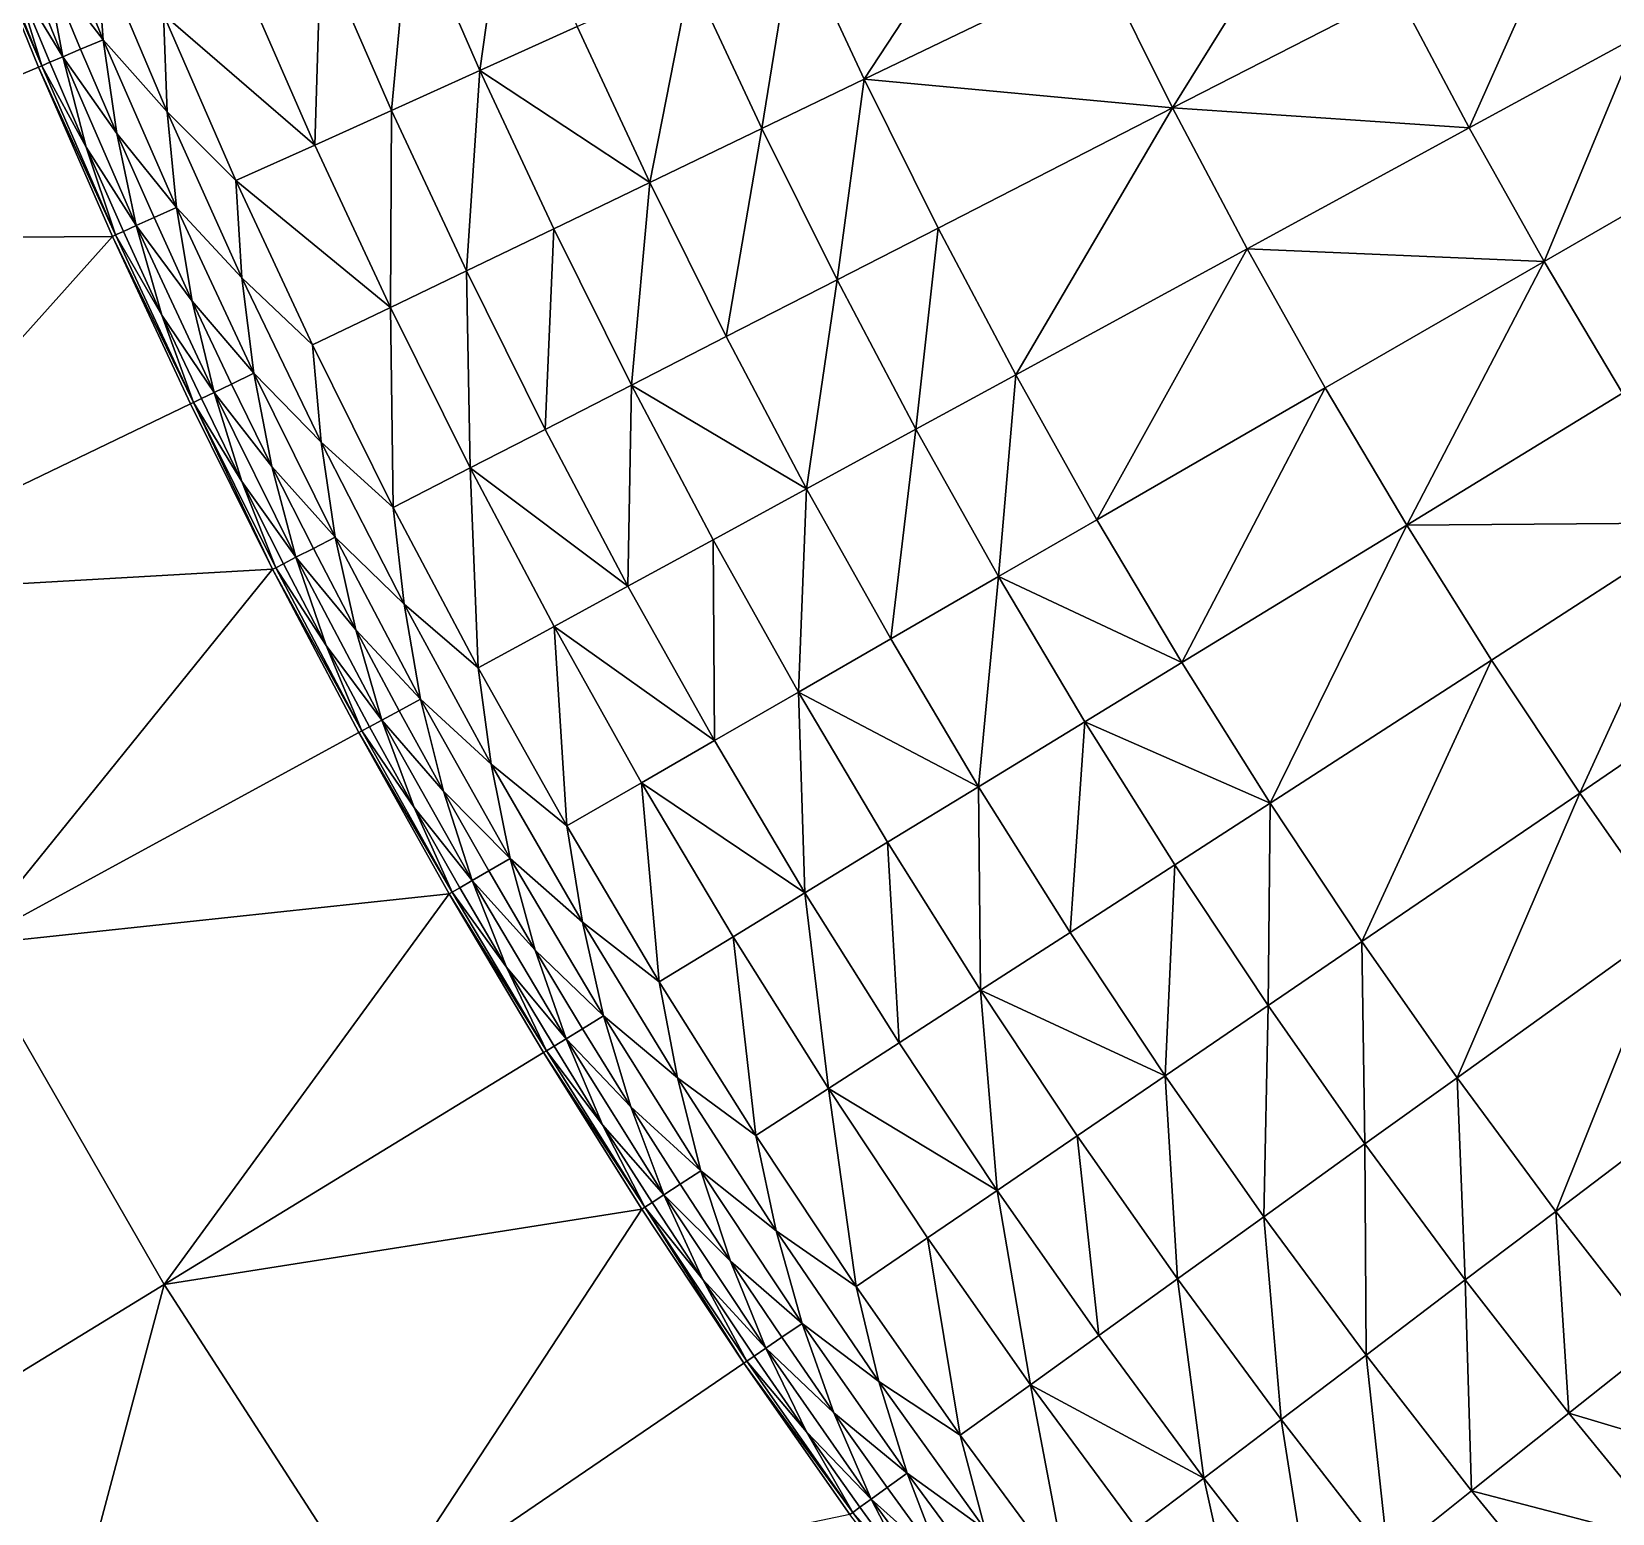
# Model space of a CAD drawing. Header units: millimetres. Extents: x -3250 to 8000, y -3250 to 3250.
# Drawn here: x -2306 to -1773, y -1459 to -959 of the extents above; entities that cross this region are included whole.
import ezdxf

# ---------------------------------------------------------------- set-up
doc = ezdxf.new("R2010")
doc.units = ezdxf.units.MM
doc.header["$MEASUREMENT"] = 0
doc.layers.add('MESH_3D', color=2, linetype='CONTINUOUS')

msp = doc.modelspace()

# ---------------------------------------------------------------- linework, layer by layer
at = {"layer": 'MESH_3D'}
for points in [[(2150.48, 2436.79, 32500), (-3128.53, 880.23, 32500), (-2326.57, -2269.27, 32500)], [(2150.48, 2436.79, 32500), (-2326.57, -2269.27, 32500), (3105.61, 957.95, 32500)], [(3105.61, 957.95, 32500), (-2326.57, -2269.27, 32500), (-1962.36, -2590.68, 32500)], [(3105.61, 957.95, 32500), (-1962.36, -2590.68, 32500), (-1625, -2814.58, 32500)], [(-1763.97, -960.61, -744.25), (-1787.37, -916.33, -744.25), (-1717.79, -880.66, -794.3)], [(-2025.04, -975.21, -547.31), (-2048.72, -924.42, -547.31), (-1967.64, -887.83, -630.5)], [(-2025.04, -975.21, -547.31), (-1967.64, -887.83, -630.5), (-1944.9, -936.61, -630.5)], [(-1920.94, -984.81, -630.5), (-1944.9, -936.61, -630.5), (-1868.05, -899.6, -698.41)], [(-1920.94, -984.81, -630.5), (-1868.05, -899.6, -698.41), (-1845.04, -945.9, -698.41)], [(-2284.19, -929.5, -205.25), (-2281.81, -961.87, -171.85), (-2305.09, -904.68, -171.85)], [(-2301.31, -936.47, -138.74), (-2305.09, -904.68, -171.85), (-2281.81, -961.87, -171.85)], [(-2154.73, -972.25, -406.77), (-2178.3, -918.23, -406.77), (-2145.14, -904.25, -455.71)], [(-2154.73, -972.25, -406.77), (-2145.14, -904.25, -455.71), (-2121.93, -957.45, -455.71)], [(-2301.31, -936.47, -138.74), (-2295.51, -967.64, -105.25), (-2318.92, -910.11, -105.25)], [(-2311.78, -940.73, -71.93), (-2318.92, -910.11, -105.25), (-2295.51, -967.64, -105.25)], [(-2441.91, -1029.35, 24200), (-2327.18, -913.35, 24000), (-2303.69, -971.09, 24000)], [(-2302.6, -970.63, -38.42), (-2327.18, -913.35), (-2326.09, -912.92, -38.42)], [(-2302.6, -970.63, -38.42), (-2303.69, -971.09), (-2327.18, -913.35)], [(-2303.69, -971.09, 24000), (-2327.18, -913.35), (-2303.69, -971.09)], [(-2303.69, -971.09, 24000), (-2327.18, -913.35, 24000), (-2327.18, -913.35)], [(-2311.78, -940.73, -71.93), (-2302.6, -970.63, -38.42), (-2326.09, -912.92, -38.42)], [(-1820.88, -991.6, -698.41), (-1845.04, -945.9, -698.41), (-1787.37, -916.33, -744.25)], [(-1820.88, -991.6, -698.41), (-1787.37, -916.33, -744.25), (-1763.97, -960.61, -744.25)], [(-2184.54, -985.7, -355.73), (-2208.44, -930.93, -355.73), (-2178.3, -918.23, -406.77)], [(-2184.54, -985.7, -355.73), (-2178.3, -918.23, -406.77), (-2154.73, -972.25, -406.77)], [(-2059.56, -991.83, -506.08), (-2083.65, -940.18, -506.08), (-2048.72, -924.42, -547.31)], [(-2059.56, -991.83, -506.08), (-2048.72, -924.42, -547.31), (-2025.04, -975.21, -547.31)], [(-2260.3, -986.16, -205.25), (-2284.19, -929.5, -205.25), (-2261.51, -953.31, -238.11)], [(-2260.3, -986.16, -205.25), (-2281.81, -961.87, -171.85), (-2284.19, -929.5, -205.25)], [(-2210.43, -997.38, -303.82), (-2234.61, -941.97, -303.82), (-2208.44, -930.93, -355.73)], [(-2210.43, -997.38, -303.82), (-2208.44, -930.93, -355.73), (-2184.54, -985.7, -355.73)], [(-2289.46, -965.09, -138.74), (-2301.31, -936.47, -138.74), (-2281.81, -961.87, -171.85)], [(-2289.46, -965.09, -138.74), (-2295.51, -967.64, -105.25), (-2301.31, -936.47, -138.74)], [(-2025.04, -975.21, -547.31), (-1944.9, -936.61, -630.5), (-1920.94, -984.81, -630.5)], [(-2299.87, -969.48, -71.93), (-2302.6, -970.63, -38.42), (-2311.78, -940.73, -71.93)], [(-2299.87, -969.48, -71.93), (-2311.78, -940.73, -71.93), (-2295.51, -967.64, -105.25)], [(-2261.51, -953.31, -238.11), (-2234.61, -941.97, -303.82), (-2210.43, -997.38, -303.82)], [(-2097.4, -1010.06, -455.71), (-2121.93, -957.45, -455.71), (-2083.65, -940.18, -506.08)], [(-2097.4, -1010.06, -455.71), (-2083.65, -940.18, -506.08), (-2059.56, -991.83, -506.08)], [(-1920.94, -984.81, -630.5), (-1845.04, -945.9, -698.41), (-1820.88, -991.6, -698.41)], [(-2237.04, -1009.39, -238.11), (-2261.51, -953.31, -238.11), (-2210.43, -997.38, -303.82)], [(-2260.3, -986.16, -205.25), (-2261.51, -953.31, -238.11), (-2237.04, -1009.39, -238.11)], [(-2154.73, -972.25, -406.77), (-2121.93, -957.45, -455.71), (-2097.4, -1010.06, -455.71)], [(-2277.25, -993.55, -138.74), (-2295.51, -967.64, -105.25), (-2289.46, -965.09, -138.74)], [(-2277.25, -993.55, -138.74), (-2289.46, -965.09, -138.74), (-2281.81, -961.87, -171.85)], [(-2260.3, -986.16, -205.25), (-2257.13, -1018.45, -171.85), (-2281.81, -961.87, -171.85)], [(-2277.25, -993.55, -138.74), (-2281.81, -961.87, -171.85), (-2257.13, -1018.45, -171.85)], [(-1795.6, -1036.69, -698.41), (-1820.88, -991.6, -698.41), (-1763.97, -960.61, -744.25)], [(-1795.6, -1036.69, -698.41), (-1763.97, -960.61, -744.25), (-1739.47, -1004.29, -744.25)], [(-2277.69, -1027.73, -38.42), (-2303.69, -971.09), (-2302.6, -970.63, -38.42)], [(-2287.61, -998.07, -71.93), (-2302.6, -970.63, -38.42), (-2299.87, -969.48, -71.93)], [(-2287.61, -998.07, -71.93), (-2277.69, -1027.73, -38.42), (-2302.6, -970.63, -38.42)], [(-2287.61, -998.07, -71.93), (-2299.87, -969.48, -71.93), (-2295.51, -967.64, -105.25)], [(-2277.25, -993.55, -138.74), (-2270.67, -1024.57, -105.25), (-2295.51, -967.64, -105.25)], [(-2287.61, -998.07, -71.93), (-2295.51, -967.64, -105.25), (-2270.67, -1024.57, -105.25)], [(-2441.91, -1029.35, 24200), (-2303.69, -971.09, 24000), (-2278.76, -1028.22, 24000)], [(-2277.69, -1027.73, -38.42), (-2278.76, -1028.22), (-2303.69, -971.09)], [(-2303.69, -971.09, 24000), (-2303.69, -971.09), (-2278.76, -1028.22)], [(-2278.76, -1028.22, 24000), (-2303.69, -971.09, 24000), (-2278.76, -1028.22)], [(-2159.29, -1039.86, -355.73), (-2184.54, -985.7, -355.73), (-2154.73, -972.25, -406.77)], [(-2159.29, -1039.86, -355.73), (-2154.73, -972.25, -406.77), (-2129.82, -1025.67, -406.77)], [(-2129.82, -1025.67, -406.77), (-2154.73, -972.25, -406.77), (-2097.4, -1010.06, -455.71)], [(-2034.2, -1042.87, -506.08), (-2059.56, -991.83, -506.08), (-2025.04, -975.21, -547.31)], [(-2034.2, -1042.87, -506.08), (-2025.04, -975.21, -547.31), (-2000.1, -1025.39, -547.31)], [(-2000.1, -1025.39, -547.31), (-2025.04, -975.21, -547.31), (-1920.94, -984.81, -630.5)], [(-2235.02, -1042.2, -205.25), (-2257.13, -1018.45, -171.85), (-2260.3, -986.16, -205.25)], [(-2235.02, -1042.2, -205.25), (-2260.3, -986.16, -205.25), (-2237.04, -1009.39, -238.11)], [(-2184.88, -1052.18, -303.82), (-2210.43, -997.38, -303.82), (-2184.54, -985.7, -355.73)], [(-2184.88, -1052.18, -303.82), (-2184.54, -985.7, -355.73), (-2159.29, -1039.86, -355.73)], [(-1973.91, -1074.94, -547.31), (-2000.1, -1025.39, -547.31), (-1920.94, -984.81, -630.5)], [(-1973.91, -1074.94, -547.31), (-1920.94, -984.81, -630.5), (-1895.79, -1032.39, -630.5)], [(-1895.79, -1032.39, -630.5), (-1920.94, -984.81, -630.5), (-1820.88, -991.6, -698.41)], [(-2071.57, -1062.03, -455.71), (-2097.4, -1010.06, -455.71), (-2059.56, -991.83, -506.08)], [(-2071.57, -1062.03, -455.71), (-2059.56, -991.83, -506.08), (-2034.2, -1042.87, -506.08)], [(-1895.79, -1032.39, -630.5), (-1820.88, -991.6, -698.41), (-1795.6, -1036.69, -698.41)], [(-2264.68, -1021.86, -138.74), (-2277.25, -993.55, -138.74), (-2257.13, -1018.45, -171.85)], [(-2264.68, -1021.86, -138.74), (-2270.67, -1024.57, -105.25), (-2277.25, -993.55, -138.74)], [(-2237.04, -1009.39, -238.11), (-2210.43, -997.38, -303.82), (-2184.88, -1052.18, -303.82)], [(-2274.99, -1026.51, -71.93), (-2277.69, -1027.73, -38.42), (-2287.61, -998.07, -71.93)], [(-2274.99, -1026.51, -71.93), (-2287.61, -998.07, -71.93), (-2270.67, -1024.57, -105.25)], [(-1769.19, -1081.13, -698.41), (-1795.6, -1036.69, -698.41), (-1739.47, -1004.29, -744.25)], [(-2211.18, -1064.85, -238.11), (-2237.04, -1009.39, -238.11), (-2184.88, -1052.18, -303.82)], [(-2235.02, -1042.2, -205.25), (-2237.04, -1009.39, -238.11), (-2211.18, -1064.85, -238.11)], [(-2103.59, -1078.45, -406.77), (-2129.82, -1025.67, -406.77), (-2097.4, -1010.06, -455.71)], [(-2103.59, -1078.45, -406.77), (-2097.4, -1010.06, -455.71), (-2071.57, -1062.03, -455.71)], [(-2251.77, -1050.02, -138.74), (-2264.68, -1021.86, -138.74), (-2257.13, -1018.45, -171.85)], [(-2235.02, -1042.2, -205.25), (-2231.03, -1074.41, -171.85), (-2257.13, -1018.45, -171.85)], [(-2251.77, -1050.02, -138.74), (-2257.13, -1018.45, -171.85), (-2231.03, -1074.41, -171.85)], [(-2251.77, -1050.02, -138.74), (-2270.67, -1024.57, -105.25), (-2264.68, -1021.86, -138.74)], [(-2387.57, -1149.79, 24200), (-2441.91, -1029.35, 24200), (-2278.76, -1028.22, 24000)], [(-2387.57, -1149.79, 24200), (-2278.76, -1028.22, 24000), (-2252.42, -1084.71, 24000)], [(-2251.36, -1084.2, -38.42), (-2278.76, -1028.22), (-2277.69, -1027.73, -38.42)], [(-2251.36, -1084.2, -38.42), (-2252.42, -1084.71), (-2278.76, -1028.22)], [(-2252.42, -1084.71, 24000), (-2278.76, -1028.22, 24000), (-2278.76, -1028.22)], [(-2252.42, -1084.71, 24000), (-2278.76, -1028.22), (-2252.42, -1084.71)], [(-2262.01, -1054.79, -71.93), (-2277.69, -1027.73, -38.42), (-2274.99, -1026.51, -71.93)], [(-2262.01, -1054.79, -71.93), (-2251.36, -1084.2, -38.42), (-2277.69, -1027.73, -38.42)], [(-2262.01, -1054.79, -71.93), (-2274.99, -1026.51, -71.93), (-2270.67, -1024.57, -105.25)], [(-2251.77, -1050.02, -138.74), (-2244.42, -1080.86, -105.25), (-2270.67, -1024.57, -105.25)], [(-2262.01, -1054.79, -71.93), (-2270.67, -1024.57, -105.25), (-2244.42, -1080.86, -105.25)], [(-2132.69, -1093.37, -355.73), (-2159.29, -1039.86, -355.73), (-2129.82, -1025.67, -406.77)], [(-2132.69, -1093.37, -355.73), (-2129.82, -1025.67, -406.77), (-2103.59, -1078.45, -406.77)], [(-2007.56, -1093.26, -506.08), (-2034.2, -1042.87, -506.08), (-2000.1, -1025.39, -547.31)], [(-2007.56, -1093.26, -506.08), (-2000.1, -1025.39, -547.31), (-1973.91, -1074.94, -547.31)], [(-1946.5, -1123.81, -547.31), (-1973.91, -1074.94, -547.31), (-1895.79, -1032.39, -630.5)], [(-1946.5, -1123.81, -547.31), (-1895.79, -1032.39, -630.5), (-1869.46, -1079.34, -630.5)], [(-1869.46, -1079.34, -630.5), (-1895.79, -1032.39, -630.5), (-1795.6, -1036.69, -698.41)], [(-2157.97, -1106.32, -303.82), (-2184.88, -1052.18, -303.82), (-2159.29, -1039.86, -355.73)], [(-2157.97, -1106.32, -303.82), (-2159.29, -1039.86, -355.73), (-2132.69, -1093.37, -355.73)], [(-1841.97, -1125.61, -630.5), (-1869.46, -1079.34, -630.5), (-1795.6, -1036.69, -698.41)], [(-1841.97, -1125.61, -630.5), (-1795.6, -1036.69, -698.41), (-1769.19, -1081.13, -698.41)], [(-2208.34, -1097.6, -205.25), (-2231.03, -1074.41, -171.85), (-2235.02, -1042.2, -205.25)], [(-2208.34, -1097.6, -205.25), (-2235.02, -1042.2, -205.25), (-2211.18, -1064.85, -238.11)], [(-2044.45, -1113.35, -455.71), (-2071.57, -1062.03, -455.71), (-2034.2, -1042.87, -506.08)], [(-2044.45, -1113.35, -455.71), (-2034.2, -1042.87, -506.08), (-2007.56, -1093.26, -506.08)], [(-2238.5, -1078.01, -138.74), (-2251.77, -1050.02, -138.74), (-2231.03, -1074.41, -171.85)], [(-2238.5, -1078.01, -138.74), (-2244.42, -1080.86, -105.25), (-2251.77, -1050.02, -138.74)], [(-2248.69, -1082.91, -71.93), (-2262.01, -1054.79, -71.93), (-2244.42, -1080.86, -105.25)], [(-2248.69, -1082.91, -71.93), (-2251.36, -1084.2, -38.42), (-2262.01, -1054.79, -71.93)], [(-2183.95, -1119.64, -238.11), (-2211.18, -1064.85, -238.11), (-2184.88, -1052.18, -303.82)], [(-2183.95, -1119.64, -238.11), (-2184.88, -1052.18, -303.82), (-2157.97, -1106.32, -303.82)], [(-2208.34, -1097.6, -205.25), (-2211.18, -1064.85, -238.11), (-2183.95, -1119.64, -238.11)], [(-2103.59, -1078.45, -406.77), (-2071.57, -1062.03, -455.71), (-2044.45, -1113.35, -455.71)], [(-2224.89, -1105.83, -138.74), (-2238.5, -1078.01, -138.74), (-2231.03, -1074.41, -171.85)], [(-2208.34, -1097.6, -205.25), (-2203.55, -1129.7, -171.85), (-2231.03, -1074.41, -171.85)], [(-2224.89, -1105.83, -138.74), (-2231.03, -1074.41, -171.85), (-2203.55, -1129.7, -171.85)], [(-1979.68, -1142.97, -506.08), (-2007.56, -1093.26, -506.08), (-1973.91, -1074.94, -547.31)], [(-1979.68, -1142.97, -506.08), (-1973.91, -1074.94, -547.31), (-1946.5, -1123.81, -547.31)], [(-2235.01, -1110.86, -71.93), (-2248.69, -1082.91, -71.93), (-2244.42, -1080.86, -105.25)], [(-2224.89, -1105.83, -138.74), (-2244.42, -1080.86, -105.25), (-2238.5, -1078.01, -138.74)], [(-2224.89, -1105.83, -138.74), (-2216.78, -1136.48, -105.25), (-2244.42, -1080.86, -105.25)], [(-2235.01, -1110.86, -71.93), (-2244.42, -1080.86, -105.25), (-2216.78, -1136.48, -105.25)], [(-2104.77, -1146.2, -355.73), (-2132.69, -1093.37, -355.73), (-2103.59, -1078.45, -406.77)], [(-2104.77, -1146.2, -355.73), (-2103.59, -1078.45, -406.77), (-2076.05, -1130.56, -406.77)], [(-2076.05, -1130.56, -406.77), (-2103.59, -1078.45, -406.77), (-2044.45, -1113.35, -455.71)], [(-1917.88, -1171.99, -547.31), (-1946.5, -1123.81, -547.31), (-1869.46, -1079.34, -630.5)], [(-1917.88, -1171.99, -547.31), (-1869.46, -1079.34, -630.5), (-1841.97, -1125.61, -630.5)], [(-1841.97, -1125.61, -630.5), (-1769.19, -1081.13, -698.41), (-1741.69, -1124.9, -698.41)], [(-2387.57, -1149.79, 24200), (-2252.42, -1084.71, 24000), (-2224.68, -1140.53, 24000)], [(-2251.36, -1084.2, -38.42), (-2224.68, -1140.53), (-2252.42, -1084.71)], [(-2224.68, -1140.53, 24000), (-2252.42, -1084.71, 24000), (-2252.42, -1084.71)], [(-2224.68, -1140.53, 24000), (-2252.42, -1084.71), (-2224.68, -1140.53)], [(-2235.01, -1110.86, -71.93), (-2251.36, -1084.2, -38.42), (-2248.69, -1082.91, -71.93)], [(-2223.63, -1139.99, -38.42), (-2224.68, -1140.53), (-2251.36, -1084.2, -38.42)], [(-2235.01, -1110.86, -71.93), (-2223.63, -1139.99, -38.42), (-2251.36, -1084.2, -38.42)], [(-2157.97, -1106.32, -303.82), (-2132.69, -1093.37, -355.73), (-2104.77, -1146.2, -355.73)], [(-2016.05, -1163.97, -455.71), (-2044.45, -1113.35, -455.71), (-2007.56, -1093.26, -506.08)], [(-2016.05, -1163.97, -455.71), (-2007.56, -1093.26, -506.08), (-1979.68, -1142.97, -506.08)], [(-2180.29, -1152.32, -205.25), (-2208.34, -1097.6, -205.25), (-2183.95, -1119.64, -238.11)], [(-2180.29, -1152.32, -205.25), (-2203.55, -1129.7, -171.85), (-2208.34, -1097.6, -205.25)], [(-2210.93, -1133.48, -138.74), (-2216.78, -1136.48, -105.25), (-2224.89, -1105.83, -138.74)], [(-2210.93, -1133.48, -138.74), (-2224.89, -1105.83, -138.74), (-2203.55, -1129.7, -171.85)], [(-2155.35, -1173.74, -238.11), (-2183.95, -1119.64, -238.11), (-2157.97, -1106.32, -303.82)], [(-2129.71, -1159.78, -303.82), (-2157.97, -1106.32, -303.82), (-2104.77, -1146.2, -355.73)], [(-2155.35, -1173.74, -238.11), (-2157.97, -1106.32, -303.82), (-2129.71, -1159.78, -303.82)], [(-2220.99, -1138.64, -71.93), (-2235.01, -1110.86, -71.93), (-2216.78, -1136.48, -105.25)], [(-2220.99, -1138.64, -71.93), (-2223.63, -1139.99, -38.42), (-2235.01, -1110.86, -71.93)], [(-2047.22, -1181.96, -406.77), (-2076.05, -1130.56, -406.77), (-2044.45, -1113.35, -455.71)], [(-2047.22, -1181.96, -406.77), (-2044.45, -1113.35, -455.71), (-2016.05, -1163.97, -455.71)], [(-2180.29, -1152.32, -205.25), (-2183.95, -1119.64, -238.11), (-2155.35, -1173.74, -238.11)], [(-1979.68, -1142.97, -506.08), (-1946.5, -1123.81, -547.31), (-1917.88, -1171.99, -547.31)], [(-1813.34, -1171.18, -630.5), (-1841.97, -1125.61, -630.5), (-1741.69, -1124.9, -698.41)], [(-1783.58, -1216.02, -630.5), (-1813.34, -1171.18, -630.5), (-1741.69, -1124.9, -698.41)], [(-1783.58, -1216.02, -630.5), (-1741.69, -1124.9, -698.41), (-1713.1, -1167.97, -698.41)], [(-2196.63, -1160.95, -138.74), (-2210.93, -1133.48, -138.74), (-2203.55, -1129.7, -171.85)], [(-2180.29, -1152.32, -205.25), (-2174.71, -1184.28, -171.85), (-2203.55, -1129.7, -171.85)], [(-2196.63, -1160.95, -138.74), (-2203.55, -1129.7, -171.85), (-2174.71, -1184.28, -171.85)], [(-2075.54, -1198.31, -355.73), (-2104.77, -1146.2, -355.73), (-2076.05, -1130.56, -406.77)], [(-2075.54, -1198.31, -355.73), (-2076.05, -1130.56, -406.77), (-2047.22, -1181.96, -406.77)], [(-1888.06, -1219.44, -547.31), (-1917.88, -1171.99, -547.31), (-1841.97, -1125.61, -630.5)], [(-1888.06, -1219.44, -547.31), (-1841.97, -1125.61, -630.5), (-1813.34, -1171.18, -630.5)], [(-2196.63, -1160.95, -138.74), (-2216.78, -1136.48, -105.25), (-2210.93, -1133.48, -138.74)], [(-2327.29, -1267.37, 24200), (-2387.57, -1149.79, 24200), (-2224.68, -1140.53, 24000)], [(-2327.29, -1267.37, 24200), (-2224.68, -1140.53, 24000), (-2195.55, -1195.63, 24000)], [(-2194.52, -1195.07, -38.42), (-2224.68, -1140.53), (-2223.63, -1139.99, -38.42)], [(-2194.52, -1195.07, -38.42), (-2195.55, -1195.63), (-2224.68, -1140.53)], [(-2195.55, -1195.63, 24000), (-2224.68, -1140.53, 24000), (-2224.68, -1140.53)], [(-2195.55, -1195.63, 24000), (-2224.68, -1140.53), (-2195.55, -1195.63)], [(-2206.63, -1166.24, -71.93), (-2223.63, -1139.99, -38.42), (-2220.99, -1138.64, -71.93)], [(-2206.63, -1166.24, -71.93), (-2194.52, -1195.07, -38.42), (-2223.63, -1139.99, -38.42)], [(-2206.63, -1166.24, -71.93), (-2220.99, -1138.64, -71.93), (-2216.78, -1136.48, -105.25)], [(-2196.63, -1160.95, -138.74), (-2187.76, -1191.39, -105.25), (-2216.78, -1136.48, -105.25)], [(-2206.63, -1166.24, -71.93), (-2216.78, -1136.48, -105.25), (-2187.76, -1191.39, -105.25)], [(-2129.71, -1159.78, -303.82), (-2104.77, -1146.2, -355.73), (-2075.54, -1198.31, -355.73)], [(-1986.41, -1213.87, -455.71), (-2016.05, -1163.97, -455.71), (-1979.68, -1142.97, -506.08)], [(-1986.41, -1213.87, -455.71), (-1979.68, -1142.97, -506.08), (-1950.57, -1191.97, -506.08)], [(-1950.57, -1191.97, -506.08), (-1979.68, -1142.97, -506.08), (-1917.88, -1171.99, -547.31)], [(-2150.88, -1206.31, -205.25), (-2180.29, -1152.32, -205.25), (-2155.35, -1173.74, -238.11)], [(-2150.88, -1206.31, -205.25), (-2174.71, -1184.28, -171.85), (-2180.29, -1152.32, -205.25)], [(-2181.99, -1188.25, -138.74), (-2187.76, -1191.39, -105.25), (-2196.63, -1160.95, -138.74)], [(-2181.99, -1188.25, -138.74), (-2196.63, -1160.95, -138.74), (-2174.71, -1184.28, -171.85)], [(-2125.42, -1227.11, -238.11), (-2155.35, -1173.74, -238.11), (-2129.71, -1159.78, -303.82)], [(-2100.14, -1212.52, -303.82), (-2129.71, -1159.78, -303.82), (-2075.54, -1198.31, -355.73)], [(-2125.42, -1227.11, -238.11), (-2129.71, -1159.78, -303.82), (-2100.14, -1212.52, -303.82)], [(-2191.92, -1193.65, -71.93), (-2206.63, -1166.24, -71.93), (-2187.76, -1191.39, -105.25)], [(-2191.92, -1193.65, -71.93), (-2194.52, -1195.07, -38.42), (-2206.63, -1166.24, -71.93)], [(-2047.22, -1181.96, -406.77), (-2016.05, -1163.97, -455.71), (-1986.41, -1213.87, -455.71)], [(-1752.71, -1260.11, -630.5), (-1783.58, -1216.02, -630.5), (-1713.1, -1167.97, -698.41)], [(-1950.57, -1191.97, -506.08), (-1917.88, -1171.99, -547.31), (-1888.06, -1219.44, -547.31)], [(-1857.07, -1266.13, -547.31), (-1888.06, -1219.44, -547.31), (-1813.34, -1171.18, -630.5)], [(-1857.07, -1266.13, -547.31), (-1813.34, -1171.18, -630.5), (-1783.58, -1216.02, -630.5)], [(-2150.88, -1206.31, -205.25), (-2155.35, -1173.74, -238.11), (-2125.42, -1227.11, -238.11)], [(-2045.02, -1249.69, -355.73), (-2075.54, -1198.31, -355.73), (-2047.22, -1181.96, -406.77)], [(-2017.12, -1232.63, -406.77), (-2047.22, -1181.96, -406.77), (-1986.41, -1213.87, -455.71)], [(-2045.02, -1249.69, -355.73), (-2047.22, -1181.96, -406.77), (-2017.12, -1232.63, -406.77)], [(-2167, -1215.36, -138.74), (-2187.76, -1191.39, -105.25), (-2181.99, -1188.25, -138.74)], [(-2167, -1215.36, -138.74), (-2181.99, -1188.25, -138.74), (-2174.71, -1184.28, -171.85)], [(-2150.88, -1206.31, -205.25), (-2144.5, -1238.13, -171.85), (-2174.71, -1184.28, -171.85)], [(-2167, -1215.36, -138.74), (-2174.71, -1184.28, -171.85), (-2144.5, -1238.13, -171.85)], [(-2176.86, -1220.89, -71.93), (-2194.52, -1195.07, -38.42), (-2191.92, -1193.65, -71.93)], [(-2176.86, -1220.89, -71.93), (-2191.92, -1193.65, -71.93), (-2187.76, -1191.39, -105.25)], [(-2167, -1215.36, -138.74), (-2157.38, -1245.56, -105.25), (-2187.76, -1191.39, -105.25)], [(-2176.86, -1220.89, -71.93), (-2187.76, -1191.39, -105.25), (-2157.38, -1245.56, -105.25)], [(-1955.53, -1263.01, -455.71), (-1986.41, -1213.87, -455.71), (-1950.57, -1191.97, -506.08)], [(-1955.53, -1263.01, -455.71), (-1950.57, -1191.97, -506.08), (-1920.25, -1240.23, -506.08)], [(-1920.25, -1240.23, -506.08), (-1950.57, -1191.97, -506.08), (-1888.06, -1219.44, -547.31)], [(-2327.29, -1267.37, 24200), (-2195.55, -1195.63, 24000), (-2165.06, -1250, 24000)], [(-2164.04, -1249.41, -38.42), (-2195.55, -1195.63), (-2194.52, -1195.07, -38.42)], [(-2164.04, -1249.41, -38.42), (-2165.06, -1250), (-2195.55, -1195.63)], [(-2195.55, -1195.63, 24000), (-2195.55, -1195.63), (-2165.06, -1250)], [(-2165.06, -1250, 24000), (-2195.55, -1195.63, 24000), (-2165.06, -1250)], [(-2176.86, -1220.89, -71.93), (-2164.04, -1249.41, -38.42), (-2194.52, -1195.07, -38.42)], [(-2100.14, -1212.52, -303.82), (-2075.54, -1198.31, -355.73), (-2045.02, -1249.69, -355.73)], [(-2120.14, -1259.56, -205.25), (-2144.5, -1238.13, -171.85), (-2150.88, -1206.31, -205.25)], [(-2120.14, -1259.56, -205.25), (-2150.88, -1206.31, -205.25), (-2125.42, -1227.11, -238.11)], [(-2151.69, -1242.28, -138.74), (-2167, -1215.36, -138.74), (-2144.5, -1238.13, -171.85)], [(-2151.69, -1242.28, -138.74), (-2157.38, -1245.56, -105.25), (-2167, -1215.36, -138.74)], [(-2094.17, -1279.72, -238.11), (-2125.42, -1227.11, -238.11), (-2100.14, -1212.52, -303.82)], [(-2069.26, -1264.5, -303.82), (-2100.14, -1212.52, -303.82), (-2045.02, -1249.69, -355.73)], [(-2094.17, -1279.72, -238.11), (-2100.14, -1212.52, -303.82), (-2069.26, -1264.5, -303.82)], [(-1985.76, -1282.54, -406.77), (-2017.12, -1232.63, -406.77), (-1986.41, -1213.87, -455.71)], [(-1985.76, -1282.54, -406.77), (-1986.41, -1213.87, -455.71), (-1955.53, -1263.01, -455.71)], [(-1824.93, -1312.04, -547.31), (-1857.07, -1266.13, -547.31), (-1783.58, -1216.02, -630.5)], [(-1824.93, -1312.04, -547.31), (-1783.58, -1216.02, -630.5), (-1752.71, -1260.11, -630.5)], [(-2161.48, -1247.93, -71.93), (-2164.04, -1249.41, -38.42), (-2176.86, -1220.89, -71.93)], [(-2161.48, -1247.93, -71.93), (-2176.86, -1220.89, -71.93), (-2157.38, -1245.56, -105.25)], [(-1888.73, -1287.72, -506.08), (-1920.25, -1240.23, -506.08), (-1888.06, -1219.44, -547.31)], [(-1888.73, -1287.72, -506.08), (-1888.06, -1219.44, -547.31), (-1857.07, -1266.13, -547.31)], [(-2120.14, -1259.56, -205.25), (-2125.42, -1227.11, -238.11), (-2094.17, -1279.72, -238.11)], [(-2013.23, -1300.28, -355.73), (-2045.02, -1249.69, -355.73), (-2017.12, -1232.63, -406.77)], [(-2013.23, -1300.28, -355.73), (-2017.12, -1232.63, -406.77), (-1985.76, -1282.54, -406.77)], [(-2136.03, -1269, -138.74), (-2157.38, -1245.56, -105.25), (-2151.69, -1242.28, -138.74)], [(-2136.03, -1269, -138.74), (-2151.69, -1242.28, -138.74), (-2144.5, -1238.13, -171.85)], [(-2120.14, -1259.56, -205.25), (-2112.97, -1291.21, -171.85), (-2144.5, -1238.13, -171.85)], [(-2136.03, -1269, -138.74), (-2144.5, -1238.13, -171.85), (-2112.97, -1291.21, -171.85)], [(-1923.43, -1311.37, -455.71), (-1955.53, -1263.01, -455.71), (-1920.25, -1240.23, -506.08)], [(-1923.43, -1311.37, -455.71), (-1920.25, -1240.23, -506.08), (-1888.73, -1287.72, -506.08)], [(-2145.75, -1274.78, -71.93), (-2164.04, -1249.41, -38.42), (-2161.48, -1247.93, -71.93)], [(-2145.75, -1274.78, -71.93), (-2161.48, -1247.93, -71.93), (-2157.38, -1245.56, -105.25)], [(-2136.03, -1269, -138.74), (-2125.65, -1298.96, -105.25), (-2157.38, -1245.56, -105.25)], [(-2145.75, -1274.78, -71.93), (-2157.38, -1245.56, -105.25), (-2125.65, -1298.96, -105.25)], [(-2261.22, -1381.8, 24200), (-2327.29, -1267.37, 24200), (-2165.06, -1250, 24000)], [(-2261.22, -1381.8, 24200), (-2165.06, -1250, 24000), (-2133.23, -1303.59, 24000)], [(-2132.22, -1302.97, -38.42), (-2165.06, -1250), (-2164.04, -1249.41, -38.42)], [(-2132.22, -1302.97, -38.42), (-2133.23, -1303.59), (-2165.06, -1250)], [(-2133.23, -1303.59, 24000), (-2165.06, -1250, 24000), (-2165.06, -1250)], [(-2133.23, -1303.59, 24000), (-2165.06, -1250), (-2133.23, -1303.59)], [(-2145.75, -1274.78, -71.93), (-2132.22, -1302.97, -38.42), (-2164.04, -1249.41, -38.42)], [(-2037.09, -1315.69, -303.82), (-2069.26, -1264.5, -303.82), (-2045.02, -1249.69, -355.73)], [(-2037.09, -1315.69, -303.82), (-2045.02, -1249.69, -355.73), (-2013.23, -1300.28, -355.73)], [(-2088.08, -1312.03, -205.25), (-2112.97, -1291.21, -171.85), (-2120.14, -1259.56, -205.25)], [(-2088.08, -1312.03, -205.25), (-2120.14, -1259.56, -205.25), (-2094.17, -1279.72, -238.11)], [(-1985.76, -1282.54, -406.77), (-1955.53, -1263.01, -455.71), (-1923.43, -1311.37, -455.71)], [(-1791.65, -1357.13, -547.31), (-1824.93, -1312.04, -547.31), (-1752.71, -1260.11, -630.5)], [(-1791.65, -1357.13, -547.31), (-1752.71, -1260.11, -630.5), (-1720.75, -1303.42, -630.5)], [(-2389.21, -1460.02, 24400), (-2327.29, -1267.37, 24200), (-2261.22, -1381.8, 24200)], [(-2120.05, -1295.53, -138.74), (-2125.65, -1298.96, -105.25), (-2136.03, -1269, -138.74)], [(-2120.05, -1295.53, -138.74), (-2136.03, -1269, -138.74), (-2112.97, -1291.21, -171.85)], [(-2061.61, -1331.53, -238.11), (-2094.17, -1279.72, -238.11), (-2069.26, -1264.5, -303.82)], [(-2061.61, -1331.53, -238.11), (-2069.26, -1264.5, -303.82), (-2037.09, -1315.69, -303.82)], [(-1856.04, -1334.4, -506.08), (-1888.73, -1287.72, -506.08), (-1857.07, -1266.13, -547.31)], [(-1856.04, -1334.4, -506.08), (-1857.07, -1266.13, -547.31), (-1824.93, -1312.04, -547.31)], [(-2129.69, -1301.43, -71.93), (-2132.22, -1302.97, -38.42), (-2145.75, -1274.78, -71.93)], [(-2129.69, -1301.43, -71.93), (-2145.75, -1274.78, -71.93), (-2125.65, -1298.96, -105.25)], [(-2088.08, -1312.03, -205.25), (-2094.17, -1279.72, -238.11), (-2061.61, -1331.53, -238.11)], [(-1980.19, -1350.07, -355.73), (-2013.23, -1300.28, -355.73), (-1985.76, -1282.54, -406.77)], [(-1953.17, -1331.65, -406.77), (-1985.76, -1282.54, -406.77), (-1923.43, -1311.37, -455.71)], [(-1980.19, -1350.07, -355.73), (-1985.76, -1282.54, -406.77), (-1953.17, -1331.65, -406.77)], [(-1890.14, -1358.92, -455.71), (-1923.43, -1311.37, -455.71), (-1888.73, -1287.72, -506.08)], [(-1890.14, -1358.92, -455.71), (-1888.73, -1287.72, -506.08), (-1856.04, -1334.4, -506.08)], [(-2103.73, -1321.86, -138.74), (-2125.65, -1298.96, -105.25), (-2120.05, -1295.53, -138.74)], [(-2103.73, -1321.86, -138.74), (-2120.05, -1295.53, -138.74), (-2112.97, -1291.21, -171.85)], [(-2088.08, -1312.03, -205.25), (-2080.12, -1343.49, -171.85), (-2112.97, -1291.21, -171.85)], [(-2103.73, -1321.86, -138.74), (-2112.97, -1291.21, -171.85), (-2080.12, -1343.49, -171.85)], [(-2113.3, -1327.88, -71.93), (-2132.22, -1302.97, -38.42), (-2129.69, -1301.43, -71.93)], [(-2113.3, -1327.88, -71.93), (-2129.69, -1301.43, -71.93), (-2125.65, -1298.96, -105.25)], [(-2103.73, -1321.86, -138.74), (-2092.61, -1351.55, -105.25), (-2125.65, -1298.96, -105.25)], [(-2113.3, -1327.88, -71.93), (-2125.65, -1298.96, -105.25), (-2092.61, -1351.55, -105.25)], [(-2037.09, -1315.69, -303.82), (-2013.23, -1300.28, -355.73), (-1980.19, -1350.07, -355.73)], [(-2261.22, -1381.8, 24200), (-2133.23, -1303.59, 24000), (-2100.06, -1356.37, 24000)], [(-2099.07, -1355.73, -38.42), (-2133.23, -1303.59), (-2132.22, -1302.97, -38.42)], [(-2099.07, -1355.73, -38.42), (-2100.06, -1356.37), (-2133.23, -1303.59)], [(-2100.06, -1356.37, 24000), (-2133.23, -1303.59, 24000), (-2133.23, -1303.59)], [(-2100.06, -1356.37, 24000), (-2133.23, -1303.59), (-2100.06, -1356.37)], [(-2113.3, -1327.88, -71.93), (-2099.07, -1355.73, -38.42), (-2132.22, -1302.97, -38.42)], [(-1757.26, -1401.37, -547.31), (-1791.65, -1357.13, -547.31), (-1720.75, -1303.42, -630.5)], [(-2054.72, -1363.68, -205.25), (-2088.08, -1312.03, -205.25), (-2061.61, -1331.53, -238.11)], [(-2054.72, -1363.68, -205.25), (-2080.12, -1343.49, -171.85), (-2088.08, -1312.03, -205.25)], [(-1919.36, -1379.93, -406.77), (-1953.17, -1331.65, -406.77), (-1923.43, -1311.37, -455.71)], [(-1919.36, -1379.93, -406.77), (-1923.43, -1311.37, -455.71), (-1890.14, -1358.92, -455.71)], [(-1822.2, -1380.26, -506.08), (-1856.04, -1334.4, -506.08), (-1824.93, -1312.04, -547.31)], [(-1822.2, -1380.26, -506.08), (-1824.93, -1312.04, -547.31), (-1791.65, -1357.13, -547.31)], [(-2027.78, -1382.51, -238.11), (-2061.61, -1331.53, -238.11), (-2037.09, -1315.69, -303.82)], [(-2003.65, -1366.07, -303.82), (-2037.09, -1315.69, -303.82), (-1980.19, -1350.07, -355.73)], [(-2027.78, -1382.51, -238.11), (-2037.09, -1315.69, -303.82), (-2003.65, -1366.07, -303.82)], [(-2087.09, -1347.98, -138.74), (-2103.73, -1321.86, -138.74), (-2080.12, -1343.49, -171.85)], [(-2087.09, -1347.98, -138.74), (-2092.61, -1351.55, -105.25), (-2103.73, -1321.86, -138.74)], [(-2096.58, -1354.12, -71.93), (-2113.3, -1327.88, -71.93), (-2092.61, -1351.55, -105.25)], [(-2096.58, -1354.12, -71.93), (-2099.07, -1355.73, -38.42), (-2113.3, -1327.88, -71.93)], [(-2054.72, -1363.68, -205.25), (-2061.61, -1331.53, -238.11), (-2027.78, -1382.51, -238.11)], [(-1945.91, -1399.02, -355.73), (-1980.19, -1350.07, -355.73), (-1953.17, -1331.65, -406.77)], [(-1945.91, -1399.02, -355.73), (-1953.17, -1331.65, -406.77), (-1919.36, -1379.93, -406.77)], [(-1855.68, -1405.62, -455.71), (-1890.14, -1358.92, -455.71), (-1856.04, -1334.4, -506.08)], [(-1855.68, -1405.62, -455.71), (-1856.04, -1334.4, -506.08), (-1822.2, -1380.26, -506.08)], [(-2070.12, -1373.9, -138.74), (-2087.09, -1347.98, -138.74), (-2080.12, -1343.49, -171.85)], [(-2054.72, -1363.68, -205.25), (-2045.98, -1394.93, -171.85), (-2080.12, -1343.49, -171.85)], [(-2070.12, -1373.9, -138.74), (-2080.12, -1343.49, -171.85), (-2045.98, -1394.93, -171.85)], [(-2070.12, -1373.9, -138.74), (-2092.61, -1351.55, -105.25), (-2087.09, -1347.98, -138.74)], [(-2079.54, -1380.15, -71.93), (-2099.07, -1355.73, -38.42), (-2096.58, -1354.12, -71.93)], [(-2079.54, -1380.15, -71.93), (-2096.58, -1354.12, -71.93), (-2092.61, -1351.55, -105.25)], [(-2070.12, -1373.9, -138.74), (-2058.26, -1403.3, -105.25), (-2092.61, -1351.55, -105.25)], [(-2079.54, -1380.15, -71.93), (-2092.61, -1351.55, -105.25), (-2058.26, -1403.3, -105.25)], [(-1968.97, -1415.6, -303.82), (-2003.65, -1366.07, -303.82), (-1980.19, -1350.07, -355.73)], [(-1968.97, -1415.6, -303.82), (-1980.19, -1350.07, -355.73), (-1945.91, -1399.02, -355.73)], [(-2189.53, -1492.8, 24200), (-2261.22, -1381.8, 24200), (-2100.06, -1356.37, 24000)], [(-2189.53, -1492.8, 24200), (-2100.06, -1356.37, 24000), (-2065.6, -1408.3, 24000)], [(-2099.07, -1355.73, -38.42), (-2065.6, -1408.3), (-2100.06, -1356.37)], [(-2100.06, -1356.37, 24000), (-2100.06, -1356.37), (-2065.6, -1408.3)], [(-2065.6, -1408.3, 24000), (-2100.06, -1356.37, 24000), (-2065.6, -1408.3)], [(-2064.62, -1407.63, -38.42), (-2065.6, -1408.3), (-2099.07, -1355.73, -38.42)], [(-2079.54, -1380.15, -71.93), (-2064.62, -1407.63, -38.42), (-2099.07, -1355.73, -38.42)], [(-1884.36, -1427.35, -406.77), (-1919.36, -1379.93, -406.77), (-1890.14, -1358.92, -455.71)], [(-1884.36, -1427.35, -406.77), (-1890.14, -1358.92, -455.71), (-1855.68, -1405.62, -455.71)], [(-1787.22, -1425.26, -506.08), (-1822.2, -1380.26, -506.08), (-1791.65, -1357.13, -547.31)], [(-1787.22, -1425.26, -506.08), (-1791.65, -1357.13, -547.31), (-1757.26, -1401.37, -547.31)], [(-2020.08, -1414.48, -205.25), (-2054.72, -1363.68, -205.25), (-2027.78, -1382.51, -238.11)], [(-2020.08, -1414.48, -205.25), (-2045.98, -1394.93, -171.85), (-2054.72, -1363.68, -205.25)], [(-1992.68, -1432.64, -238.11), (-2027.78, -1382.51, -238.11), (-2003.65, -1366.07, -303.82)], [(-1992.68, -1432.64, -238.11), (-2003.65, -1366.07, -303.82), (-1968.97, -1415.6, -303.82)], [(-2052.83, -1399.6, -138.74), (-2070.12, -1373.9, -138.74), (-2045.98, -1394.93, -171.85)], [(-2052.83, -1399.6, -138.74), (-2058.26, -1403.3, -105.25), (-2070.12, -1373.9, -138.74)], [(-2062.17, -1405.97, -71.93), (-2079.54, -1380.15, -71.93), (-2058.26, -1403.3, -105.25)], [(-2062.17, -1405.97, -71.93), (-2064.62, -1407.63, -38.42), (-2079.54, -1380.15, -71.93)], [(-1910.43, -1447.1, -355.73), (-1945.91, -1399.02, -355.73), (-1919.36, -1379.93, -406.77)], [(-1910.43, -1447.1, -355.73), (-1919.36, -1379.93, -406.77), (-1884.36, -1427.35, -406.77)], [(-1820.06, -1451.45, -455.71), (-1855.68, -1405.62, -455.71), (-1822.2, -1380.26, -506.08)], [(-1820.06, -1451.45, -455.71), (-1822.2, -1380.26, -506.08), (-1787.22, -1425.26, -506.08)], [(-2313.47, -1577.3, 24400), (-2389.21, -1460.02, 24400), (-2261.22, -1381.8, 24200)], [(-2313.47, -1577.3, 24400), (-2261.22, -1381.8, 24200), (-2189.53, -1492.8, 24200)], [(-2020.08, -1414.48, -205.25), (-2027.78, -1382.51, -238.11), (-1992.68, -1432.64, -238.11)], [(-2035.23, -1425.08, -138.74), (-2052.83, -1399.6, -138.74), (-2045.98, -1394.93, -171.85)], [(-2020.08, -1414.48, -205.25), (-2010.57, -1445.5, -171.85), (-2045.98, -1394.93, -171.85)], [(-2035.23, -1425.08, -138.74), (-2045.98, -1394.93, -171.85), (-2010.57, -1445.5, -171.85)], [(-2035.23, -1425.08, -138.74), (-2058.26, -1403.3, -105.25), (-2052.83, -1399.6, -138.74)], [(-1968.97, -1415.6, -303.82), (-1945.91, -1399.02, -355.73), (-1910.43, -1447.1, -355.73)], [(-1787.22, -1425.26, -506.08), (-1757.26, -1401.37, -547.31), (-1721.78, -1444.74, -547.31)], [(-2189.53, -1492.8, 24200), (-2065.6, -1408.3, 24000), (-2029.85, -1459.36, 24000)], [(-2028.89, -1458.67, -38.42), (-2065.6, -1408.3), (-2064.62, -1407.63, -38.42)], [(-2028.89, -1458.67, -38.42), (-2029.85, -1459.36), (-2065.6, -1408.3)], [(-2065.6, -1408.3, 24000), (-2065.6, -1408.3), (-2029.85, -1459.36)], [(-2029.85, -1459.36, 24000), (-2065.6, -1408.3, 24000), (-2029.85, -1459.36)], [(-2044.49, -1431.56, -71.93), (-2064.62, -1407.63, -38.42), (-2062.17, -1405.97, -71.93)], [(-2044.49, -1431.56, -71.93), (-2028.89, -1458.67, -38.42), (-2064.62, -1407.63, -38.42)], [(-2044.49, -1431.56, -71.93), (-2062.17, -1405.97, -71.93), (-2058.26, -1403.3, -105.25)], [(-2035.23, -1425.08, -138.74), (-2022.64, -1454.18, -105.25), (-2058.26, -1403.3, -105.25)], [(-2044.49, -1431.56, -71.93), (-2058.26, -1403.3, -105.25), (-2022.64, -1454.18, -105.25)], [(-1848.19, -1473.88, -406.77), (-1884.36, -1427.35, -406.77), (-1855.68, -1405.62, -455.71)], [(-1848.19, -1473.88, -406.77), (-1855.68, -1405.62, -455.71), (-1820.06, -1451.45, -455.71)], [(-1984.19, -1464.4, -205.25), (-2020.08, -1414.48, -205.25), (-1992.68, -1432.64, -238.11)], [(-1984.19, -1464.4, -205.25), (-2010.57, -1445.5, -171.85), (-2020.08, -1414.48, -205.25)], [(-1956.34, -1481.87, -238.11), (-1992.68, -1432.64, -238.11), (-1968.97, -1415.6, -303.82)], [(-1933.07, -1464.24, -303.82), (-1968.97, -1415.6, -303.82), (-1910.43, -1447.1, -355.73)], [(-1956.34, -1481.87, -238.11), (-1968.97, -1415.6, -303.82), (-1933.07, -1464.24, -303.82)], [(-2017.3, -1450.34, -138.74), (-2022.64, -1454.18, -105.25), (-2035.23, -1425.08, -138.74)], [(-2017.3, -1450.34, -138.74), (-2035.23, -1425.08, -138.74), (-2010.57, -1445.5, -171.85)], [(-1873.76, -1494.27, -355.73), (-1910.43, -1447.1, -355.73), (-1884.36, -1427.35, -406.77)], [(-1873.76, -1494.27, -355.73), (-1884.36, -1427.35, -406.77), (-1848.19, -1473.88, -406.77)], [(-1820.06, -1451.45, -455.71), (-1787.22, -1425.26, -506.08), (-1751.13, -1469.38, -506.08)], [(-1751.13, -1469.38, -506.08), (-1787.22, -1425.26, -506.08), (-1721.78, -1444.74, -547.31)], [(-2026.48, -1456.94, -71.93), (-2028.89, -1458.67, -38.42), (-2044.49, -1431.56, -71.93)], [(-2026.48, -1456.94, -71.93), (-2044.49, -1431.56, -71.93), (-2022.64, -1454.18, -105.25)], [(-1984.19, -1464.4, -205.25), (-1992.68, -1432.64, -238.11), (-1956.34, -1481.87, -238.11)], [(-1999.07, -1475.38, -138.74), (-2017.3, -1450.34, -138.74), (-2010.57, -1445.5, -171.85)], [(-1984.19, -1464.4, -205.25), (-1973.91, -1495.18, -171.85), (-2010.57, -1445.5, -171.85)], [(-1999.07, -1475.38, -138.74), (-2010.57, -1445.5, -171.85), (-1973.91, -1495.18, -171.85)], [(-1999.07, -1475.38, -138.74), (-2022.64, -1454.18, -105.25), (-2017.3, -1450.34, -138.74)], [(-1895.97, -1511.98, -303.82), (-1933.07, -1464.24, -303.82), (-1910.43, -1447.1, -355.73)], [(-1895.97, -1511.98, -303.82), (-1910.43, -1447.1, -355.73), (-1873.76, -1494.27, -355.73)], [(-2008.16, -1482.09, -71.93), (-2026.48, -1456.94, -71.93), (-2022.64, -1454.18, -105.25)], [(-1999.07, -1475.38, -138.74), (-1985.75, -1504.15, -105.25), (-2022.64, -1454.18, -105.25)], [(-2008.16, -1482.09, -71.93), (-2022.64, -1454.18, -105.25), (-1985.75, -1504.15, -105.25)], [(-1848.19, -1473.88, -406.77), (-1820.06, -1451.45, -455.71), (-1783.31, -1496.37, -455.71)], [(-1783.31, -1496.37, -455.71), (-1820.06, -1451.45, -455.71), (-1751.13, -1469.38, -506.08)], [(-1991.89, -1508.8, -38.42), (-2029.85, -1459.36), (-2028.89, -1458.67, -38.42)], [(-2008.16, -1482.09, -71.93), (-2028.89, -1458.67, -38.42), (-2026.48, -1456.94, -71.93)], [(-2008.16, -1482.09, -71.93), (-1991.89, -1508.8, -38.42), (-2028.89, -1458.67, -38.42)]]:
    msp.add_3dface(points, dxfattribs=at)

doc.saveas('drawing.dxf')
